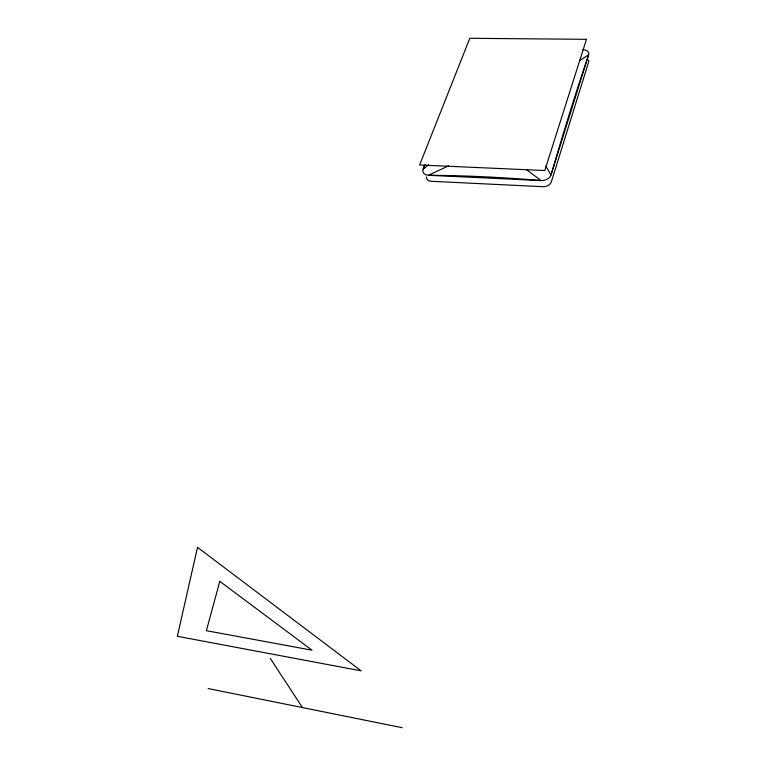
<?xml version="1.0" encoding="UTF-8"?>
<svg xmlns="http://www.w3.org/2000/svg" width="766" height="766" viewBox="0 0 766 766"><rect width="100%" height="100%" fill="white"/><g stroke="black" fill="none" stroke-linecap="round" stroke-linejoin="round"><path stroke-width="1.15" d="M424.891 164.814L423.148 169.229A8.033 5.419 -17.4 0 0 428.433 175.28A791.92 345.504 14.3 0 1 541.131 180.575A8.321 5.735 -13.3 0 0 551.013 175.021A1431.683 198.116 -82.3 0 1 588.652 54.779A7.746 4.893 -12.1 0 0 582.763 49.646M428.567 164.824L423.148 169.229A1384.545 255.825 -81 0 1 424.804 164.69M579.68 60.533L588.652 54.779L551.013 175.021L545.813 166.117M448.598 165.839L428.433 175.28L541.131 180.575L526.74 169.87M208.161 688.557L402.179 727.7M270.216 658.339L302.465 707.583M426.48 176.975A6.779 4.606 -17.4 0 0 431.181 181.283L542.95 186.703A7.028 4.864 -13.2 0 0 551.29 182.011L588.633 62.113A6.549 4.156 -12 0 0 588.46 59.959M197.513 547.326L177.348 636.297L361.131 670.844L197.513 547.326M219.785 581.337L206.38 630.686L312.021 650.2L219.785 581.337M586.469 39.325L544.779 170.531L419.605 164.996L469.807 38.3L586.469 39.325"/></g></svg>
